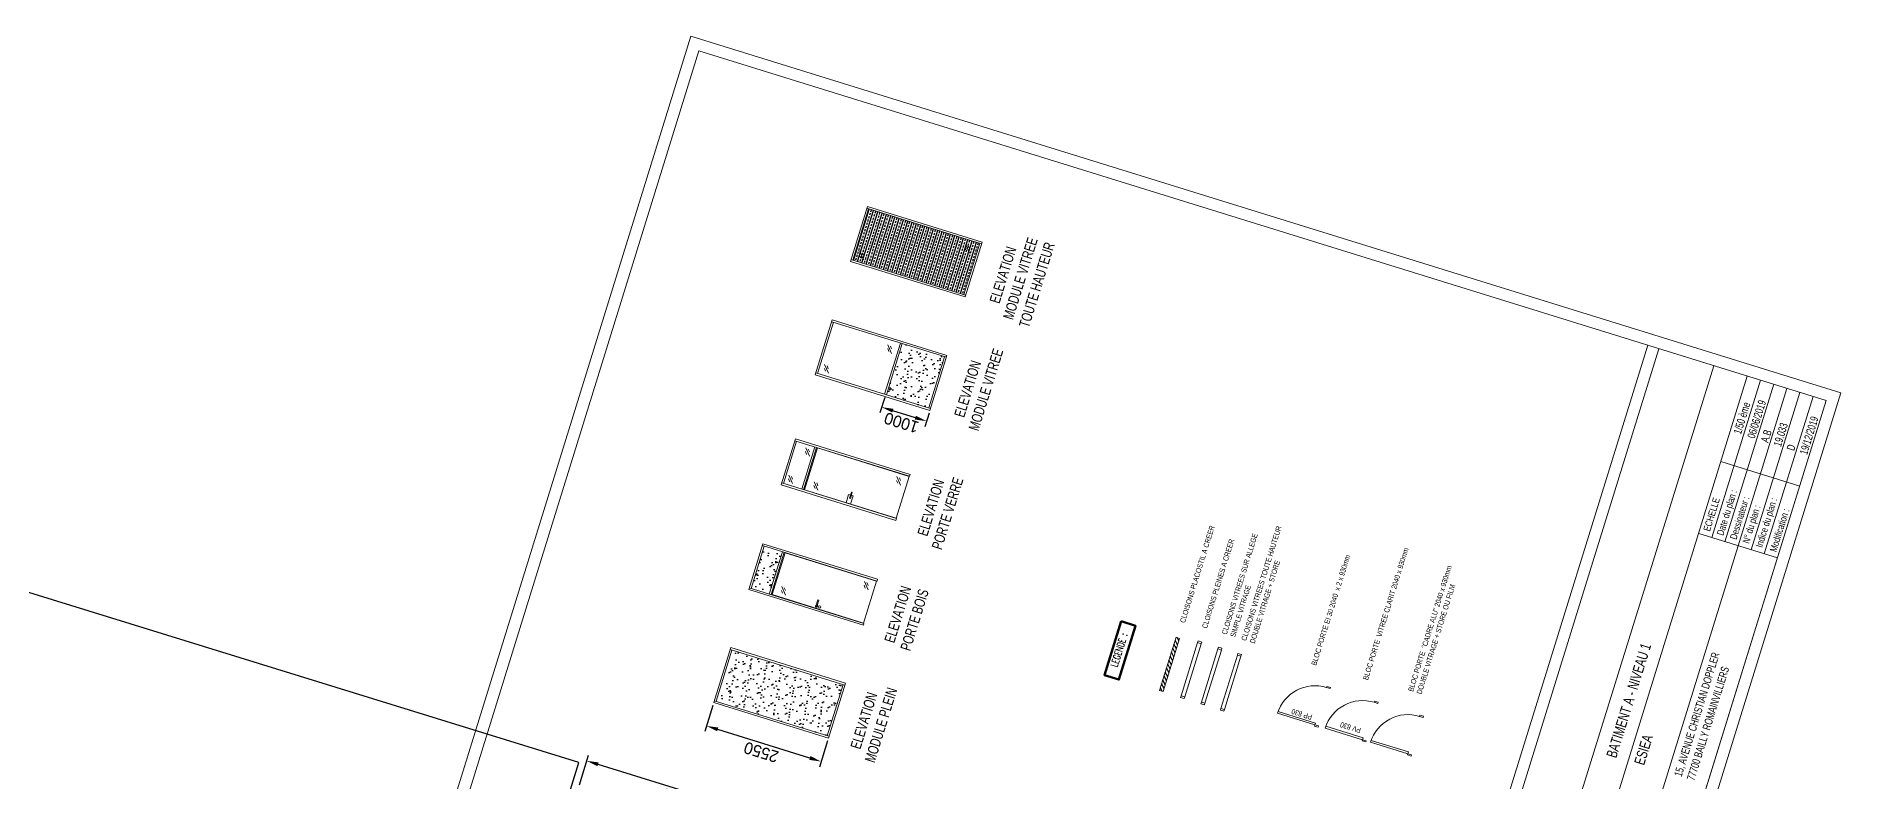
# Model space of a CAD drawing. Header units: metres. Extents: x -1642643 to 2228512, y -1236052 to 2422133.
# Drawn here: x 534506 to 572839, y 20655 to 36487 of the extents above; entities that cross this region are included whole.
import ezdxf

# ---------------------------------------------------------------- set-up
doc = ezdxf.new("R2010")
doc.units = ezdxf.units.M
doc.header["$PDSIZE"] = 0.01
doc.layers.add('APPLAT-GRIS', color=253, linetype='Continuous')
doc.layers.add('MUR', color=130, linetype='Continuous')
for name, color, linetype, lineweight in [('cloison', 5, 'Continuous', 20), ('cotation', 7, 'Continuous', 20), ('texte', 4, 'Continuous', 20)]:
    doc.layers.add(name, color=color, linetype=linetype, lineweight=lineweight)
doc.styles.add('style1', font='romans.shx', dxfattribs={"width": 0.7, "height": 10})
doc.dimstyles.new('ISO-25', dxfattribs={"dimtxt": 2.5, "dimasz": 2.5, "dimexe": 1.25, "dimexo": 0.625, "dimtad": 1, "dimtxsty": 'Standard', "dimcen": 2.5, "dimadec": 0, "dimazin": 0, "dimtfac": 1, "dimtmove": 0, "dimatfit": 3, "dimfxl": 1, "dimarcsym": 0})

# ---------------------------------------------------------------- blocks, each defined once
blk = doc.blocks.new('*D209')
at = {"layer": 'cotation', "color": 0, "lineweight": -2, "transparency": 16777216}
for p, q in [((546044, 20594), (546238, 21222)), ((546440, 21028), (549979, 19931)), ((549986, 19110), (550255, 19977))]:
    blk.add_line(p, q, dxfattribs=at)
at = {"layer": 'cotation', "color": 0, "transparency": 16777216}
for points in [[(546428, 20989), (546452, 21068), (546201, 21102)], [(549967, 19891), (549991, 19971), (550218, 19857)]]:
    blk.add_solid(points, dxfattribs=at)
at = {"layer": 'Defpoints', "color": 0, "transparency": 16777216}
for p in [(546025, 20535), (550218, 19857), (549968, 19051)]:
    blk.add_point(p, dxfattribs=at)
at = {"layer": 'cotation', "color": 0, "transparency": 16777216, "insert": (548154, 20301), "char_height": 250, "attachment_point": 5, "rotation": 162.7748}
blk.add_mtext('4205', dxfattribs=at)
blk = doc.blocks.new('*D237')
at = {"layer": 'cotation', "color": 0, "lineweight": -2, "transparency": 16777216}
for p, q in [((548879, 22280), (548707, 21723)), ((550940, 21162), (548982, 21769)), ((551315, 21525), (551142, 20968))]:
    blk.add_line(p, q, dxfattribs=at)
at = {"layer": 'cotation', "color": 0, "transparency": 16777216}
for points in [[(548970, 21729), (548995, 21809), (548744, 21843)], [(550928, 21122), (550953, 21202), (551179, 21088)]]:
    blk.add_solid(points, dxfattribs=at)
at = {"layer": 'Defpoints', "color": 0, "transparency": 16777216}
for p in [(548898, 22339), (548744, 21843), (551333, 21584)]:
    blk.add_point(p, dxfattribs=at)
at = {"layer": 'cotation', "color": 0, "transparency": 16777216, "insert": (549906, 21286), "char_height": 250, "attachment_point": 5, "rotation": 162.7748}
blk.add_mtext('2550', dxfattribs=at)
blk = doc.blocks.new('*D238')
at = {"layer": 'cotation', "color": 0, "lineweight": -2, "transparency": 16777216}
for p, q in [((552529, 28817), (552427, 28490)), ((553181, 28387), (552703, 28535)), ((553472, 28483), (553382, 28194))]:
    blk.add_line(p, q, dxfattribs=at)
at = {"layer": 'cotation', "color": 0, "transparency": 16777216}
for points in [[(552691, 28496), (552715, 28575), (552464, 28610)], [(553168, 28348), (553193, 28427), (553419, 28313)]]:
    blk.add_solid(points, dxfattribs=at)
at = {"layer": 'Defpoints', "color": 0, "transparency": 16777216}
for p in [(552547, 28877), (552464, 28610), (553491, 28543)]:
    blk.add_point(p, dxfattribs=at)
at = {"layer": 'cotation', "color": 0, "transparency": 16777216, "insert": (552886, 28282), "char_height": 250, "attachment_point": 5, "rotation": 162.7748}
blk.add_mtext('1000', dxfattribs=at)

msp = doc.modelspace()

# ---------------------------------------------------------------- hatches: boundary and pattern name
at = {"layer": 'APPLAT-GRIS'}
h = msp.add_hatch(dxfattribs=at)
h.set_pattern_fill('BRASS', color=0, scale=15)
h.set_pattern_definition([(72.77479, (599699.13, 139055.67), (-90.97786, 28.206226), []), (72.77479, (599653.64, 139069.77), (-90.97786, 28.206226), [47.625, -23.8125])])
h.paths.add_polyline_path([(554210.4251, 30999.6511), (554548.01142, 32088.52), (552188.79548, 32819.95704), (551851.20916, 31731.08815)])
h = msp.add_hatch(dxfattribs=at)
h.set_pattern_fill('AR-SAND', color=0, scale=5)
h.set_pattern_definition([(110.27479, (599485.92, 138367.96), (-236.10015, 64.82323), [0, -193.04, 0, -215.9, 0, -206.375]), (80.2748, (599485.9, 138367.96), (-275.7788, 320.8168), [0, -104.14, 0, -173.99, 0, -66.675]), (40.27479, (599439.66, 138218.76), (116.43127, 377.97025), [0, -63.5, 0, -228.6, 0, -298.45]), (30.2748, (599439.66, 138218.76), (6.5901, 397.6626), [0, -31.75, 0, -149.86, 0, -171.45])])
h.paths.add_polyline_path([(552566.34237, 28871.03841), (553464.18163, 28592.67776), (553801.76796, 29681.54665), (552903.9287, 29959.90731)])
h = msp.add_hatch(dxfattribs=at)
h.set_pattern_fill('AR-SAND', color=0, scale=5)
h.set_pattern_definition([(110.27479, (599726.1, 138602.35), (-236.10015, 64.82323), [0, -193.04, 0, -215.9, 0, -206.375]), (80.2748, (599726.1, 138602.35), (-275.7788, 320.8168), [0, -104.14, 0, -173.99, 0, -66.675]), (40.27479, (599679.84, 138453.15), (116.43127, 377.97025), [0, -63.5, 0, -228.6, 0, -298.45]), (30.2748, (599679.84, 138453.15), (6.5901, 397.6626), [0, -31.75, 0, -149.86, 0, -171.45])])
h.paths.add_polyline_path([(549969.31344, 25661.12163), (549690.95278, 24763.28237), (550077.78779, 24643.35038), (550356.14844, 25541.18965)])
h = msp.add_hatch(dxfattribs=at)
h.set_pattern_fill('AR-SAND', color=0, scale=5)
h.set_pattern_definition([(110.27479, (598859.6, 136347.82), (-236.10015, 64.82323), [0, -193.04, 0, -215.9, 0, -206.375]), (80.2748, (598859.6, 136347.82), (-275.7788, 320.8168), [0, -104.14, 0, -173.99, 0, -66.675]), (40.27479, (598813.35, 136198.62), (116.43127, 377.97025), [0, -63.5, 0, -228.6, 0, -298.45]), (30.2748, (598813.35, 136198.62), (6.5901, 397.6626), [0, -31.75, 0, -149.86, 0, -171.45])])
h.paths.add_polyline_path([(551306.88654, 21634.42346), (551644.47287, 22723.29235), (549285.25693, 23454.7294), (548947.6706, 22365.8605)])
at = {"layer": 'MUR', "lineweight": -2}
h = msp.add_hatch(dxfattribs=at)
h.set_pattern_fill('ANSI31', color=6, scale=500, angle=72.774789)
h.set_pattern_definition([(117.77479, (568680.07, -31367.27), (-55.29913, -29.124835), [])])
h.paths.add_polyline_path([(558717.87871, 23725.84768), (558367.85499, 22596.86256), (558444.26684, 22573.17229), (558794.29056, 23702.15741)])

# ---------------------------------------------------------------- linework, layer by layer
at = {"layer": 'cloison', "color": 0}
for p, q in [((552162.43469, 32870.0081), (551801.1581, 31704.72736)), ((552188.79548, 32819.95704), (551851.20916, 31731.08815)), ((554586.21735, 32076.67486), (552150.58956, 32831.80218)), ((554598.06248, 32114.88079), (552162.43469, 32870.0081)), ((552017.83783, 31778.88861), (551994.43832, 31838.49115)), ((552078.77564, 31739.05666), (551999.02563, 31920.82557)), ((552076.77274, 31833.90385), (552053.37324, 31893.50639)), ((554210.4251, 30999.6511), (554548.01142, 32088.52)), ((554236.78589, 30949.60004), (554598.06248, 32114.88079)), ((554270.10312, 31918.1763), (554246.70362, 31977.77884)), ((554331.04093, 31878.34435), (554251.29092, 32060.11326)), ((554329.03803, 31973.19153), (554305.63853, 32032.79408)), ((551801.1581, 31704.72736), (554236.78589, 30949.60004)), ((551813.00323, 31742.93328), (554248.63102, 30987.80597)), ((551416.19123, 30463.03476), (551054.91463, 29297.75401)), ((551442.55202, 30412.9837), (551104.96569, 29324.1148)), ((553839.97389, 29669.70152), (551404.3461, 30424.82883)), ((553851.81902, 29707.90744), (551416.19123, 30463.03476)), ((552528.13644, 28882.88355), (552865.72277, 29971.75244)), ((552566.34237, 28871.03841), (552903.9287, 29959.90731)), ((552677.40672, 29752.69294), (552597.65671, 29934.46185)), ((552675.40383, 29847.54013), (552652.00432, 29907.14267)), ((552616.46891, 29792.52489), (552593.06941, 29852.12743)), ((553464.18163, 28592.67776), (553801.76796, 29681.54665)), ((553490.54242, 28542.6267), (553851.81902, 29707.90744)), ((551054.91463, 29297.75401), (553490.54242, 28542.6267)), ((551066.75977, 29335.95994), (553502.38756, 28580.83262)), ((551271.59437, 29371.91526), (551248.19486, 29431.51781)), ((551332.53217, 29332.08332), (551252.78217, 29513.85223)), ((551330.52928, 29426.9305), (551307.12977, 29486.53304)), ((550632.93172, 27936.66789), (550330.8808, 26962.41677)), ((550659.29251, 27886.61683), (550380.93186, 26988.77757)), ((553056.71438, 27143.33465), (550621.08659, 27898.46196)), ((553068.55951, 27181.54058), (550632.93172, 27936.66789)), ((550767.76686, 26868.84558), (551046.12752, 27766.68484)), ((550805.97279, 26857.00045), (551084.33344, 27754.83971)), ((550870.80342, 27606.41488), (550847.40392, 27666.01742)), ((550931.74123, 27566.58293), (550851.99122, 27748.35184)), ((550929.73834, 27661.43011), (550906.33883, 27721.03265)), ((550330.8808, 26962.41677), (552766.50859, 26207.28946)), ((550342.72593, 27000.6227), (552778.35372, 26245.49539)), ((550512.98352, 27026.35892), (550489.58401, 27085.96146)), ((550573.92133, 26986.52697), (550494.17132, 27168.29588)), ((550571.91843, 27081.37415), (550548.51893, 27140.97669)), ((551050.49396, 26885.88638), (551027.09445, 26945.48892)), ((551111.43176, 26846.05443), (551031.68175, 27027.82334)), ((551109.42887, 26940.90162), (551086.02936, 27000.50416)), ((552806.79289, 26995.72283), (552783.39338, 27055.32537)), ((552867.7307, 26955.89088), (552787.98069, 27137.65979)), ((552865.7278, 27050.73806), (552842.3283, 27110.34061)), ((553056.71438, 27143.33465), (553068.55951, 27181.54058)), ((551710.06843, 26581.93489), (551763.37154, 26753.86156)), ((551763.37154, 26753.86156), (551801.57746, 26742.01642)), ((551780.84848, 26675.15605), (551822.30645, 26808.87679)), ((551780.84848, 26675.15605), (551799.95144, 26669.23348)), ((551799.95144, 26669.23348), (551841.40941, 26802.95423)), ((551805.58325, 26552.32205), (551858.88635, 26724.24872)), ((551820.68043, 26736.09385), (551858.88635, 26724.24872)), ((551822.30645, 26808.87679), (551841.40941, 26802.95423)), ((552766.50859, 26207.28946), (552778.35372, 26245.49539)), ((549942.95265, 25711.17269), (549640.90172, 24736.92158)), ((552378.58044, 24956.04538), (549942.95265, 25711.17269)), ((549969.31344, 25661.12163), (549690.95278, 24763.28237)), ((552366.73531, 24917.83945), (549931.10751, 25672.96677)), ((550077.78779, 24643.35038), (550356.14844, 25541.18965)), ((550115.99371, 24631.50525), (550394.35437, 25529.34451)), ((552366.73531, 24917.83945), (552378.58044, 24956.04538)), ((549640.90172, 24736.92158), (552076.52951, 23981.79426)), ((549652.74686, 24775.1275), (552088.37465, 24020.00019)), ((550360.51488, 24660.39118), (550337.11537, 24719.99372)), ((550421.45269, 24620.55923), (550341.70268, 24802.32814)), ((550419.44979, 24715.40642), (550396.05028, 24775.00896)), ((552116.81382, 24770.22763), (552093.41431, 24829.83017)), ((552177.75162, 24730.39568), (552098.00162, 24912.16459)), ((552175.74873, 24825.24287), (552152.34922, 24884.84541)), ((551070.14042, 24382.80048), (551111.59839, 24516.52122)), ((551070.14042, 24382.80048), (551089.24338, 24376.87791)), ((551089.24338, 24376.87791), (551130.70135, 24510.59866)), ((551111.59839, 24516.52122), (551130.70135, 24510.59866)), ((552076.52951, 23981.79426), (552088.37465, 24020.00019)), ((549258.89614, 23504.78046), (548897.61954, 22339.49971)), ((549285.25693, 23454.7294), (548947.6706, 22365.8605)), ((551682.6788, 22711.44722), (549247.05101, 23466.57453)), ((551694.52393, 22749.65314), (549258.89614, 23504.78046)), ((551306.88654, 21634.42346), (551644.47287, 22723.29235)), ((551333.24734, 21584.3724), (551694.52393, 22749.65314)), ((548897.61954, 22339.49971), (551333.24734, 21584.3724)), ((548909.46468, 22377.70564), (551345.09247, 21622.57832))]:
    msp.add_line(p, q, dxfattribs=at)
for points in [[(552770.28288, 26253.23241), (553045.68226, 27141.52019), (551102.91091, 27743.84527), (550827.51154, 26855.55749)], [(552080.30381, 24027.73721), (552355.70318, 24916.025), (550412.93184, 25518.35008), (550137.53246, 24630.06229)]]:
    msp.add_lwpolyline(points, close=True, dxfattribs=at)
at = {"layer": 'cloison', "color": 6}
msp.add_lwpolyline([(558367.85499, 22596.86256), (558717.87871, 23725.84768), (558794.29056, 23702.15741), (558444.26684, 22573.17229)], close=True, dxfattribs=at)
at = {"layer": 'cloison', "color": 1}
for points in [[(558825.4291, 22482.21996), (559175.45282, 23611.20508), (559251.86468, 23587.51481), (558901.84096, 22458.52969)], [(559175.45282, 23611.20508), (559186.7057, 23647.50071), (559263.11755, 23623.81044), (559251.86468, 23587.51481)], [(561911.94904, 22658.10254), (561919.64838, 22682.93639), (561996.06023, 22659.24612), (561988.36089, 22634.41227)], [(558814.17623, 22445.92433), (558825.4291, 22482.21996), (558901.84096, 22458.52969), (558890.58808, 22422.23406)], [(561666.1625, 21865.32957), (561678.00764, 21903.53549), (560885.23467, 22149.32203), (560873.38954, 22111.11611)], [(561658.46317, 21840.49572), (561666.1625, 21865.32957), (561742.57436, 21841.6393), (561734.87502, 21816.80545)]]:
    msp.add_lwpolyline(points, close=True, dxfattribs=at)
at = {"layer": 'cloison'}
for points in [[(559255.24577, 22348.9622), (559605.26949, 23477.94732), (559681.68134, 23454.25705), (559331.65763, 22325.27193)], [(559605.26949, 23477.94732), (559616.52237, 23514.24295), (559692.93422, 23490.55268), (559681.68134, 23454.25705)], [(559243.9929, 22312.66657), (559255.24577, 22348.9622), (559331.65763, 22325.27193), (559320.40475, 22288.9763)]]:
    msp.add_lwpolyline(points, close=True, dxfattribs=at)
at = {"layer": 'cloison', "color": 3}
for points in [[(559670.50585, 22216.02964), (560020.52957, 23345.01476), (560096.94143, 23321.32449), (559746.91771, 22192.33937)], [(560020.52957, 23345.01476), (560031.78245, 23381.31039), (560108.1943, 23357.62012), (560096.94143, 23321.32449)], [(559659.25298, 22179.73401), (559670.50585, 22216.02964), (559746.91771, 22192.33937), (559735.66483, 22156.04374)], [(563887.19542, 22045.70909), (563894.89476, 22070.54294), (563971.30661, 22046.85267), (563963.60727, 22022.01882)], [(563641.40888, 21252.93612), (563653.25402, 21291.14205), (562860.48105, 21536.92859), (562848.63592, 21498.72266)], [(563633.70955, 21228.10227), (563641.40888, 21252.93612), (563717.82074, 21229.24585), (563710.1214, 21204.412)]]:
    msp.add_lwpolyline(points, close=True, dxfattribs=at)
at = {"layer": 'cloison', "color": 4}
for points in [[(562924.40608, 22344.20648), (562932.10542, 22369.04033), (563008.51727, 22345.35006), (563000.81794, 22320.51621)], [(562678.61955, 21551.43351), (562690.46468, 21589.63943), (561897.69171, 21835.42597), (561885.84658, 21797.22005)], [(562670.92021, 21526.59966), (562678.61955, 21551.43351), (562755.0314, 21527.74324), (562747.33206, 21502.90939)]]:
    msp.add_lwpolyline(points, close=True, dxfattribs=at)
at = {"layer": 'cloison', "color": 1}
msp.add_arc((561666.1625, 21865.32957), 830, 72.774789, 162.774789, dxfattribs=at)
at = {"layer": 'cloison', "color": 4}
msp.add_arc((562678.61955, 21551.43351), 830, 72.774789, 162.774789, dxfattribs=at)
at = {"layer": 'cloison', "color": 3}
msp.add_arc((563641.40888, 21252.93612), 830, 72.774789, 162.774789, dxfattribs=at)
at = {"layer": 'cotation'}
for p, q in [((568735.27414, 29925.24218), (565699.95847, 20134.9736)), ((568974.06118, 29851.21009), (566012.7776, 20299.72855)), ((568943.93036, 29860.55167), (572525.73594, 28750.07032)), ((570137.86556, 29490.39122), (567176.58197, 19938.90968)), ((570851.16597, 29269.24387), (567889.88238, 19717.76233)), ((571133.60751, 29181.6774), (570097.88331, 25840.99752)), ((572525.73594, 28750.07032), (569564.45236, 19198.58879)), ((571412.03319, 29095.35599), (570376.309, 25754.6761)), ((571690.45888, 29009.03457), (570654.73469, 25668.35469)), ((571968.88457, 28922.71316), (570933.16037, 25582.03327)), ((572247.31025, 28836.39174), (571211.58606, 25495.71185)), ((570291.56341, 27453.45096), (571963.07268, 26935.22634)), ((569818.50248, 25927.61506), (571490.01175, 25409.39044)), ((570654.73469, 25668.35469), (568729.1753, 19457.55303))]:
    msp.add_line(p, q, dxfattribs=at)
for points in [[(572838.55507, 28914.82527), (561256.44933, -8442.71448), (536832.60944, -870.49484), (548414.71518, 36487.04491)], [(572525.73594, 28750.07032), (561091.69438, -8129.89535), (537145.42857, -705.73989), (548579.47013, 36174.22578)]]:
    msp.add_lwpolyline(points, close=True, dxfattribs=at)
msp.add_circle((551149.51355, 24368.66169), 25, dxfattribs=at)
msp.add_arc((551082.65318, 24389.39068), 25, 96.352967477, 49.196610521, dxfattribs=at)
at = {"layer": 'MUR'}
for p, q in [((546034.24493, 21067.83724), (531530.51147, 25541.22198)), ((542709.5905, 10344.32006), (546034.24493, 21067.83724))]:
    msp.add_line(p, q, dxfattribs=at)
at = {"layer": 'texte', "color": 0, "lineweight": 50}
msp.add_lwpolyline([(557548.7273, 24063.56114), (557195.10788, 22922.97826), (557503.36026, 22827.40955), (557856.97968, 23967.99244)], close=True, dxfattribs=at)

# ---------------------------------------------------------------- texts
at = {"layer": 'cotation', "attachment_point": 1, "rotation": 72.774789, "style": 'style1'}
for s, insert, char_height in [('{\\fArial|b0|i0|c0|p34;06/06/2019}', (570844.02154, 27982.27913), 170), ('{\\fArial|b0|i0|c0|p34;1/50 ème}', (570552.77655, 28072.57497), 170), ('{\\fArial|b0|i0|c0|p34;19/12/2019}', (571957.72429, 27636.99347), 170), ('{\\fArial|b0|i0|c0|p34;A.B}', (571131.57731, 27893.12708), 170), ('{\\fArial|b0|i0|c0|p34;19.033}', (571402.70133, 27809.06943), 170), ('{\\fArial|b0|i0|c0|p34;D}', (571681.12702, 27722.74801), 170), ('{\\fArial|b0|i0|c0|p34;ECHELLE}', (569911.9568, 26005.64085), 150), ('{\\fArial|b0|i0|c0|p34;Date du plan :}', (570197.28532, 25917.17933), 150), ('{\\fArial|b0|i0|c0|p34;Dessinateur :}', (570476.45129, 25830.6284), 150), ('{\\fArial|b0|i0|c0|p34;N° du plan :}', (570744.15059, 25747.63252), 150), ('{\\fArial|b0|i0|c0|p34;Indice du plan :}', (571023.3166, 25661.08158), 150), ('{\\fArial|b0|i0|c0|p34;Modification :}', (571324.44069, 25567.72289), 150)]:
    msp.add_mtext(s, dxfattribs=dict(at, insert=insert, char_height=char_height))
at = {"layer": 'cotation', "lineweight": -2, "char_height": 112.5, "attachment_point": 1, "style": 'style1'}
for s, insert, rotation in [('{\\fArial|b0|i0|c0|p34;CLOISONS PLACOSTIL A CREER}', (558797.56328, 24053.19769), 72.774789), ('{\\fArial|b0|i0|c0|p34;CLOISONS PLEINES A CREER}', (559264.68887, 23935.5938), 72.774789), ('{\\fArial|b0|i0|c0|p34;CLOISONS VITREES SUR ALLEGE\\PSIMPLE VITRAGE }', (559684.95406, 23805.29733), 72.774789), ('{\\fArial|b0|i0|c0|p34;CLOISONS VITREES TOUTE HAUTEUR\\PDOUBLE VITRAGE + STORE}', (560100.21414, 23672.36477), 72.774789), ('{\\fArial|b0|i0|c0|p34;BLOC PORTE EI 30 2040  x 2 x 930mm}', (561587.10091, 23149.60886), 72.774789), ('{\\fArial|b0|i0|c0|p34;BLOC PORTE  VITREE CLARIT 2040 x 930mm}', (562684.55753, 22839.72183), 72.774789), ('{\\fArial|b0|i0|c0|p34;BLOC PORTE  "CADRE ALU" 2040 x 930mm\\PDOUBLE VITRAGE + STORE OU FILM }', (563643.05032, 22594.90442), 72.774789), ('{\\fArial|b0|i0|c0|p34;PP 830}', (561586.92489, 21968.59884), 162.774789), ('{\\fArial|b0|i0|c0|p34;PV 830}', (562621.43757, 21688.69614), 162.774789)]:
    msp.add_mtext(s, dxfattribs=dict(at, insert=insert, rotation=rotation))
at = {"layer": 'cotation', "lineweight": -2, "insert": (557326.41446, 23124.6793), "char_height": 150, "width": 966.474, "attachment_point": 1, "rotation": 72.774789, "style": 'style1'}
msp.add_mtext('LEGENDE :', dxfattribs=at)
at = {"layer": 'texte', "color": 5, "lineweight": -2, "attachment_point": 1, "rotation": 72.774789, "style": 'style1'}
for s, insert, char_height, width in [('{\\fArial|b0|i0|c0|p34;\\C7;     ELEVATION\\P MODULE VITREE\\PTOUTE HAUTEUR}', (554659.85939, 30570.08118), 225, 4068.308), ('{\\fArial|b0|i0|c0|p34;\\C7;   ELEVATION\\PMODULE VITREE}', (553946.19004, 28268.17413), 225, 4068.308), ('{\\fArial|b0|i0|c0|p34;\\C7;   ELEVATION\\PPORTE VERRE}', (553164.41118, 25746.583), 225, 4068.308), ('{\\fArial|b0|i0|c0|p34;\\C7; ELEVATION\\PPORTE BOIS}', (552498.12237, 23597.49966), 225, 4068.308), ('{\\fArial|b0|i0|c0|p34;\\C7;BATIMENT A - NIVEAU 1}', (567850.96087, 21214.1931), 225, 4068.308), ('{\\fArial|b0|i0|c0|p34;\\C7;15, AVENUE CHRISTIAN DOPPLER\\P77700 BAILLY ROMAINVILLIERS}', (569291.55086, 20803.03323), 170, 2984.0779056), ('{\\fArial|b0|i0|c0|p34;\\C7;   ELEVATION\\PMODULE PLEIN}', (551741.6598, 21225.10332), 225, 4068.308), ('{\\fArial|b0|i0|c0|p34;\\C7;ESIEA}', (568442.48509, 21062.20925), 225, 4068.308)]:
    msp.add_mtext(s, dxfattribs=dict(at, insert=insert, char_height=char_height, width=width))

# ---------------------------------------------------------------- dimensions: what is measured, and where the dimension line sits
at = {"layer": 'cotation', "color": 0}
for base, p1, p2, picture, middle in [((552464.32347, 28609.5195), (553490.54242, 28542.6267), (552547.23941, 28876.96098), '*D238', (552886.37347, 28282.36504)), ((548743.6328, 21842.82267), (551333.24734, 21584.3724), (548897.61954, 22339.49971), '*D237', (549905.92263, 21286.16873))]:
    dim = msp.add_linear_dim(base=base, p1=p1, p2=p2, angle=162.774789, dimstyle='ISO-25', override={"dimscale": 100}, dxfattribs=at)
    dim.commit()
    dim.dimension.update_dxf_attribs({"geometry": picture, "text_midpoint": middle})
at = {"layer": 'cotation'}
dim = msp.add_linear_dim(base=(550217.74516, 19857.23911), p1=(546025.32991, 20534.72342), p2=(549967.6958, 19050.71663), angle=162.774789, dimstyle='ISO-25', override={"dimscale": 100}, dxfattribs=at)
dim.commit()
dim.dimension.update_dxf_attribs({"geometry": '*D209', "text_midpoint": (548154.0221, 20300.7587)})

doc.saveas('drawing.dxf')
